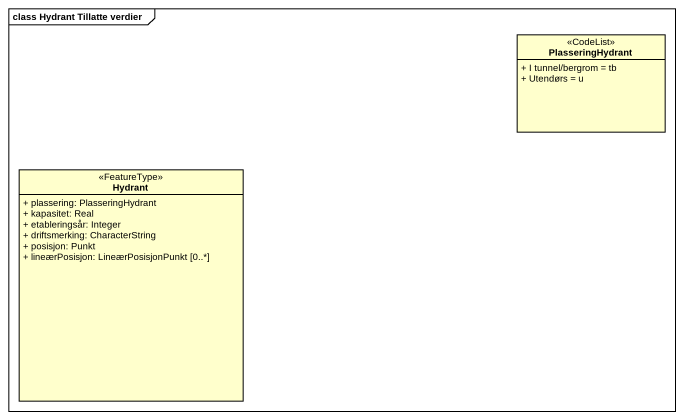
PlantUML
@startuml
mainframe class Hydrant Tillatte verdier
hide circle
hide empty members
skinparam classAttributeIconSize 0
class PlasseringHydrant <<CodeList>> {
  + I tunnel/bergrom = tb
  + Utendørs = u
}
class Hydrant <<FeatureType>> {
  + plassering: PlasseringHydrant
  + kapasitet: Real
  + etableringsår: Integer
  + driftsmerking: CharacterString
  + posisjon: Punkt
  + lineærPosisjon: LineærPosisjonPunkt [0..*]
}
@enduml
